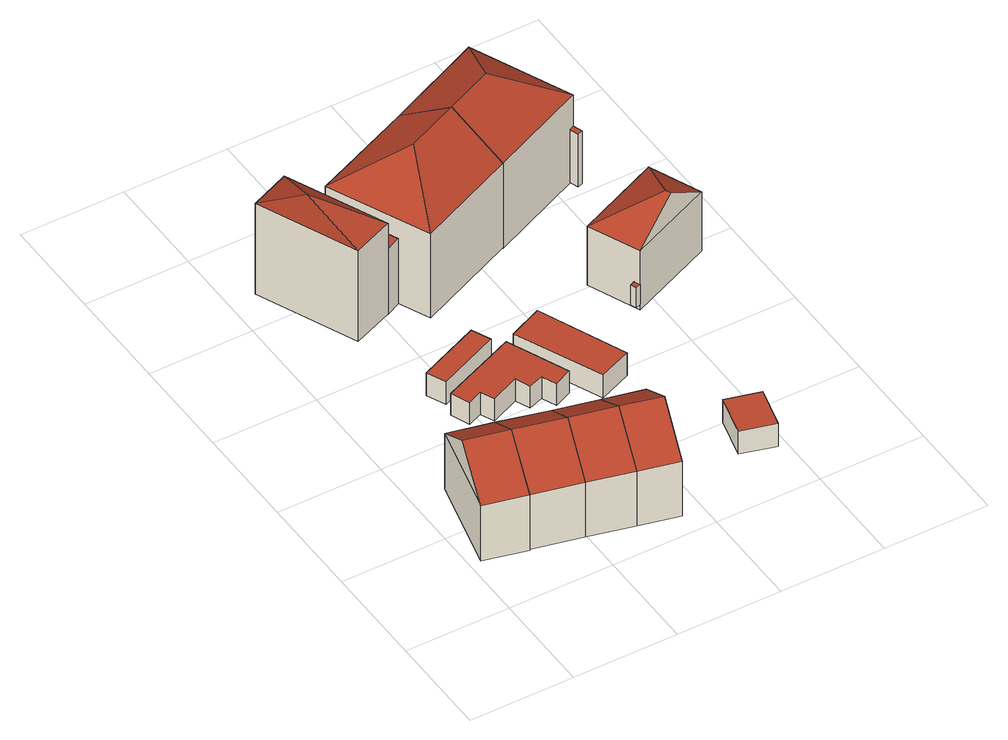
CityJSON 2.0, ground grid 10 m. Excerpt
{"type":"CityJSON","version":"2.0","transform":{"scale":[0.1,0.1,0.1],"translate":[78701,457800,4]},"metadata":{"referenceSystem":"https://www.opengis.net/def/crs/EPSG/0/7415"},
"CityObjects":{
"building1":{"type":"Building","attributes":{"roofType":"1030","RelativeEavesHeight":6.08,"RelativeRidgeHeight":9.27,"AbsoluteEavesHeight":12.13,"AbsoluteRidgeHeight":15.31},"geometry":[{"type":"Solid","lod":"2","boundaries":[[[[0,1,2,3]],[[1,4,5,2]],[[4,6,7,5]],[[6,0,3,7]],[[4,1,8]],[[0,6,9]],[[1,0,9,8]],[[6,4,8,9]],[[3,2,5,7]]]],"semantics":{"surfaces":[{"type":"WallSurface"},{"type":"RoofSurface","Direction":193.86,"Slope":55.76},{"type":"RoofSurface","Direction":13.85,"Slope":55.76},{"type":"GroundSurface"}],"values":[[0,0,0,0,0,0,1,2,3]]}}]},
"building2":{"type":"Building","attributes":{"roofType":"1030","RelativeEavesHeight":6.04,"RelativeRidgeHeight":9.23,"AbsoluteEavesHeight":12.13,"AbsoluteRidgeHeight":15.31},"geometry":[{"type":"Solid","lod":"2","boundaries":[[[[10,0,11,12]],[[0,6,13,11]],[[6,14,15,13]],[[14,10,12,15]],[[6,0,9]],[[10,14,16]],[[0,10,16,9]],[[14,6,9,16]],[[12,11,13,15]]]],"semantics":{"surfaces":[{"type":"WallSurface"},{"type":"RoofSurface","Direction":193.83,"Slope":55.77},{"type":"RoofSurface","Direction":13.82,"Slope":55.77},{"type":"GroundSurface"}],"values":[[0,0,0,0,0,0,1,2,3]]}}]},
"building3":{"type":"Building","attributes":{"roofType":"1030","RelativeEavesHeight":6.02,"RelativeRidgeHeight":9.2,"AbsoluteEavesHeight":12.13,"AbsoluteRidgeHeight":15.31},"geometry":[{"type":"Solid","lod":"2","boundaries":[[[[17,10,12,18]],[[10,14,15,12]],[[14,19,20,15]],[[19,17,18,20]],[[14,10,16]],[[17,19,21]],[[10,17,21,16]],[[19,14,16,21]],[[18,12,15,20]]]],"semantics":{"surfaces":[{"type":"WallSurface"},{"type":"RoofSurface","Direction":193.84,"Slope":55.77},{"type":"RoofSurface","Direction":13.84,"Slope":55.77},{"type":"GroundSurface"}],"values":[[0,0,0,0,0,0,1,2,3]]}}]},
"building4":{"type":"Building","attributes":{"roofType":"1000","RelativeEavesHeight":2.55,"RelativeRidgeHeight":2.55,"AbsoluteEavesHeight":8.53,"AbsoluteRidgeHeight":8.53},"geometry":[{"type":"Solid","lod":"2","boundaries":[[[[22,23,24,25]],[[23,26,27,24]],[[26,28,29,27]],[[28,22,25,29]],[[28,26,23,22]],[[25,24,27,29]]]],"semantics":{"surfaces":[{"type":"WallSurface"},{"type":"RoofSurface","Direction":0,"Slope":90},{"type":"GroundSurface"}],"values":[[0,0,0,0,1,2]]}}]},
"building5":{"type":"Building","attributes":{"roofType":"1030","RelativeEavesHeight":5.99,"RelativeRidgeHeight":9.18,"AbsoluteEavesHeight":12.13,"AbsoluteRidgeHeight":15.31},"geometry":[{"type":"Solid","lod":"2","boundaries":[[[[30,17,18,31]],[[17,19,20,18]],[[19,32,33,20]],[[32,30,31,33]],[[19,17,21]],[[30,32,34]],[[17,30,34,21]],[[32,19,21,34]],[[31,18,20,33]]]],"semantics":{"surfaces":[{"type":"WallSurface"},{"type":"RoofSurface","Direction":193.84,"Slope":55.77},{"type":"RoofSurface","Direction":13.82,"Slope":55.77},{"type":"GroundSurface"}],"values":[[0,0,0,0,0,0,1,2,3]]}}]},
"building6":{"type":"Building","attributes":{"roofType":"1000","RelativeEavesHeight":2.31,"RelativeRidgeHeight":2.31,"AbsoluteEavesHeight":8.46,"AbsoluteRidgeHeight":8.46},"geometry":[{"type":"Solid","lod":"2","boundaries":[[[[35,36,37,38]],[[36,39,40,37]],[[39,41,42,40]],[[41,43,44,42]],[[43,45,46,44]],[[45,47,48,46]],[[47,49,50,48]],[[49,51,52,50]],[[51,53,54,52]],[[53,35,38,54]],[[53,51,49,47,45,43,41,39,36,35]],[[38,37,40,42,44,46,48,50,52,54]]]],"semantics":{"surfaces":[{"type":"WallSurface"},{"type":"RoofSurface","Direction":0,"Slope":90},{"type":"GroundSurface"}],"values":[[0,0,0,0,0,0,0,0,0,0,1,2]]}}]},
"building7":{"type":"Building","children":["building7-1","building7-2","building7-3"]},
"building7-1":{"type":"BuildingPart","attributes":{"roofType":"1000","RelativeEavesHeight":7.2,"RelativeRidgeHeight":7.2,"AbsoluteEavesHeight":12.3,"AbsoluteRidgeHeight":12.3},"parents":["building7"],"geometry":[{"type":"Solid","lod":"2","boundaries":[[[[55,56,57,58]],[[56,59,60,57]],[[59,61,62,60]],[[61,55,58,62]],[[61,59,56,55]],[[58,57,60,62]]]],"semantics":{"surfaces":[{"type":"WallSurface"},{"type":"RoofSurface","Direction":0,"Slope":90},{"type":"GroundSurface"}],"values":[[0,0,0,0,1,2]]}}]},
"building7-2":{"type":"BuildingPart","attributes":{"roofType":"1120","RelativeEavesHeight":10.08,"RelativeRidgeHeight":13.65,"AbsoluteEavesHeight":15.24,"AbsoluteRidgeHeight":18.8},"parents":["building7"],"geometry":[{"type":"Solid","lod":"2","boundaries":[[[[63,64,65,66]],[[64,67,68,65]],[[67,69,70,68]],[[69,63,66,70]],[[64,63,71]],[[67,64,71]],[[69,67,71]],[[63,69,71]],[[66,65,68,70]]]],"semantics":{"surfaces":[{"type":"WallSurface"},{"type":"RoofSurface","Direction":65.94,"Slope":49.25},{"type":"RoofSurface","Direction":156.73,"Slope":55.29},{"type":"RoofSurface","Direction":246.37,"Slope":0},{"type":"RoofSurface","Direction":336.37,"Slope":55.29},{"type":"GroundSurface"}],"values":[[0,0,0,0,1,2,3,4,5]]}}]},
"building7-3":{"type":"BuildingPart","attributes":{"roofType":"1000","RelativeEavesHeight":7.18,"RelativeRidgeHeight":7.18,"AbsoluteEavesHeight":12.3,"AbsoluteRidgeHeight":12.3},"parents":["building7"],"geometry":[{"type":"Solid","lod":"2","boundaries":[[[[72,55,58,73]],[[55,74,75,58]],[[74,76,77,75]],[[76,72,73,77]],[[76,74,55,72]],[[73,58,75,77]]]],"semantics":{"surfaces":[{"type":"WallSurface"},{"type":"RoofSurface","Direction":0,"Slope":90},{"type":"GroundSurface"}],"values":[[0,0,0,0,1,2]]}}]},
"building8":{"type":"Building","attributes":{"roofType":"1000","RelativeEavesHeight":2.47,"RelativeRidgeHeight":2.47,"AbsoluteEavesHeight":8.46,"AbsoluteRidgeHeight":8.46},"geometry":[{"type":"Solid","lod":"2","boundaries":[[[[78,79,80,81]],[[79,82,83,80]],[[82,84,85,83]],[[84,78,81,85]],[[84,82,79,78]],[[81,80,83,85]]]],"semantics":{"surfaces":[{"type":"WallSurface"},{"type":"RoofSurface","Direction":0,"Slope":90},{"type":"GroundSurface"}],"values":[[0,0,0,0,1,2]]}}]},
"building9":{"type":"Building","children":["building9-1","building9-2"]},
"building9-1":{"type":"BuildingPart","attributes":{"roofType":"1130","RelativeEavesHeight":9.26,"RelativeRidgeHeight":12.75,"AbsoluteEavesHeight":14.28,"AbsoluteRidgeHeight":17.77},"parents":["building9"],"geometry":[{"type":"Solid","lod":"2","boundaries":[[[[86,87,88,89]],[[87,90,91,88]],[[90,92,93,91]],[[92,86,89,93]],[[90,87,94]],[[86,92,95]],[[87,86,95,94]],[[92,90,94,95]],[[89,88,91,93]]]],"semantics":{"surfaces":[{"type":"WallSurface"},{"type":"RoofSurface","Direction":245.71,"Slope":56.08},{"type":"RoofSurface","Direction":156.31,"Slope":56.07},{"type":"RoofSurface","Direction":336.4,"Slope":56.07},{"type":"GroundSurface"}],"values":[[0,0,0,0,1,0,2,3,4]]}}]},
"building9-2":{"type":"BuildingPart","attributes":{"roofType":"1000","RelativeEavesHeight":7.14,"RelativeRidgeHeight":7.14,"AbsoluteEavesHeight":12.3,"AbsoluteRidgeHeight":12.3},"parents":["building9"],"geometry":[{"type":"Solid","lod":"2","boundaries":[[[[96,61,97,98]],[[61,59,99,97]],[[59,96,98,99]],[[59,61,96]],[[98,97,99]]]],"semantics":{"surfaces":[{"type":"WallSurface"},{"type":"RoofSurface","Direction":0,"Slope":90},{"type":"GroundSurface"}],"values":[[0,0,0,1,2]]}}]},
"building10":{"type":"Building","attributes":{"roofType":"1000","RelativeEavesHeight":2.53,"RelativeRidgeHeight":2.53,"AbsoluteEavesHeight":8.64,"AbsoluteRidgeHeight":8.64},"geometry":[{"type":"Solid","lod":"2","boundaries":[[[[100,101,102,103]],[[101,104,105,102]],[[104,106,107,105]],[[106,100,103,107]],[[106,104,101,100]],[[103,102,105,107]]]],"semantics":{"surfaces":[{"type":"WallSurface"},{"type":"RoofSurface","Direction":0,"Slope":90},{"type":"GroundSurface"}],"values":[[0,0,0,0,1,2]]}}]},
"building11":{"type":"Building","children":["building11-1","building11-2"]},
"building11-1":{"type":"BuildingPart","attributes":{"roofType":"1130","RelativeEavesHeight":9.39,"RelativeRidgeHeight":12.88,"AbsoluteEavesHeight":14.28,"AbsoluteRidgeHeight":17.77},"parents":["building11"],"geometry":[{"type":"Solid","lod":"2","boundaries":[[[[92,108,109,110]],[[108,111,112,109]],[[111,86,113,112]],[[86,92,110,113]],[[111,108,114]],[[92,86,95]],[[108,92,95,114]],[[86,111,114,95]],[[110,109,112,113]]]],"semantics":{"surfaces":[{"type":"WallSurface"},{"type":"RoofSurface","Direction":66.54,"Slope":55.28},{"type":"RoofSurface","Direction":336.4,"Slope":56.02},{"type":"RoofSurface","Direction":156.3,"Slope":56.02},{"type":"GroundSurface"}],"values":[[0,0,0,0,1,0,2,3,4]]}}]},
"building11-2":{"type":"BuildingPart","attributes":{"roofType":"1000","RelativeEavesHeight":5.78,"RelativeRidgeHeight":5.78,"AbsoluteEavesHeight":10.91,"AbsoluteRidgeHeight":10.91},"parents":["building11"],"geometry":[{"type":"Solid","lod":"2","boundaries":[[[[115,116,117,118]],[[116,119,120,117]],[[119,121,122,120]],[[121,115,118,122]],[[121,119,116,115]],[[118,117,120,122]]]],"semantics":{"surfaces":[{"type":"WallSurface"},{"type":"RoofSurface","Direction":0,"Slope":90},{"type":"GroundSurface"}],"values":[[0,0,0,0,1,2]]}}]},
"building12":{"type":"Building","children":["building12-1","building12-2"]},
"building12-1":{"type":"BuildingPart","attributes":{"roofType":"1000","RelativeEavesHeight":2.2,"RelativeRidgeHeight":2.2,"AbsoluteEavesHeight":8.21,"AbsoluteRidgeHeight":8.21},"parents":["building12"],"geometry":[{"type":"Solid","lod":"2","boundaries":[[[[123,124,125,126]],[[124,127,128,125]],[[127,129,130,128]],[[129,123,126,130]],[[129,127,124,123]],[[126,125,128,130]]]],"semantics":{"surfaces":[{"type":"WallSurface"},{"type":"RoofSurface","Direction":0,"Slope":90},{"type":"GroundSurface"}],"values":[[0,0,0,0,1,2]]}}]},
"building12-2":{"type":"BuildingPart","attributes":{"roofType":"1130","RelativeEavesHeight":6.5,"RelativeRidgeHeight":9.55,"AbsoluteEavesHeight":11.93,"AbsoluteRidgeHeight":14.97},"parents":["building12"],"geometry":[{"type":"Solid","lod":"2","boundaries":[[[[131,132,133,134]],[[132,135,136,133]],[[135,137,138,136]],[[137,131,134,138]],[[135,132,139]],[[131,137,140]],[[132,131,140,139]],[[137,135,139,140]],[[134,133,136,138]]]],"semantics":{"surfaces":[{"type":"WallSurface"},{"type":"RoofSurface","Direction":336.63,"Slope":57.34},{"type":"RoofSurface","Direction":246.81,"Slope":55.5},{"type":"RoofSurface","Direction":66.67,"Slope":55.3},{"type":"GroundSurface"}],"values":[[0,0,0,0,1,0,2,3,4]]}}]}
},
"vertices":[
[45,41,81],[4,51,81],[4,51,20],[45,41,20],[26,142,81],[26,142,20],[68,132,81],[68,132,20],[15,97,113],[56,87,113],
[92,30,81],[45,41,21],[92,30,21],[68,132,21],[115,120,81],[115,120,21],[103,75,113],
[135,19,81],[135,19,21],[156,110,81],[156,110,21],[146,65,113],
[132,272,45],[140,254,45],[140,254,20],[132,272,20],[81,229,45],[81,229,20],[73,247,45],[73,247,20],
[173,10,81],[173,10,21],[195,101,81],[195,101,21],[184,55,113],
[174,187,45],[157,179,45],[157,179,21],[174,187,21],[151,193,45],[151,193,21],[137,188,45],[137,188,21],[131,202,45],[131,202,21],[104,190,45],[104,190,21],[98,203,45],[98,203,21],[84,197,45],[84,197,21],[77,215,45],[77,215,21],[149,245,45],[149,245,21],
[77,457,83],[83,460,83],[83,460,11],[77,457,11],[95,432,83],[95,432,11],[88,431,83],[88,431,11],
[62,450,112],[104,356,112],[104,356,12],[62,450,12],[65,340,112],[65,340,12],[24,434,112],[24,434,12],[45,387,148],
[62,450,83],[62,450,11],[118,363,83],[118,363,11],[104,356,83],[104,356,11],
[159,250,45],[191,264,45],[191,264,20],[159,250,20],[226,181,45],[226,181,20],[195,168,45],[195,168,20],
[228,377,103],[132,335,103],[132,335,10],[228,377,10],[89,430,103],[89,430,10],[187,472,103],[187,472,10],[158,403,138],[208,425,138],
[89,430,83],[88,431,12],[89,430,12],[95,432,12],
[262,90,46],[295,81,46],[295,81,21],[262,90,21],[285,41,46],[285,41,21],[252,50,46],[252,50,21],
[279,513,103],[279,513,9],[187,472,9],[321,418,103],[321,418,9],[228,377,9],[254,445,138],
[324,409,69],[319,407,69],[319,407,11],[324,409,11],[316,416,69],[316,416,11],[321,418,69],[321,418,11],
[281,249,42],[276,247,42],[276,247,20],[281,249,20],[274,253,42],[274,253,20],[279,255,42],[279,255,20],
[281,249,79],[260,298,79],[260,298,14],[281,249,14],[341,333,79],[341,333,14],[362,284,79],[362,284,14],[320,272,110],[322,267,110]
]}
